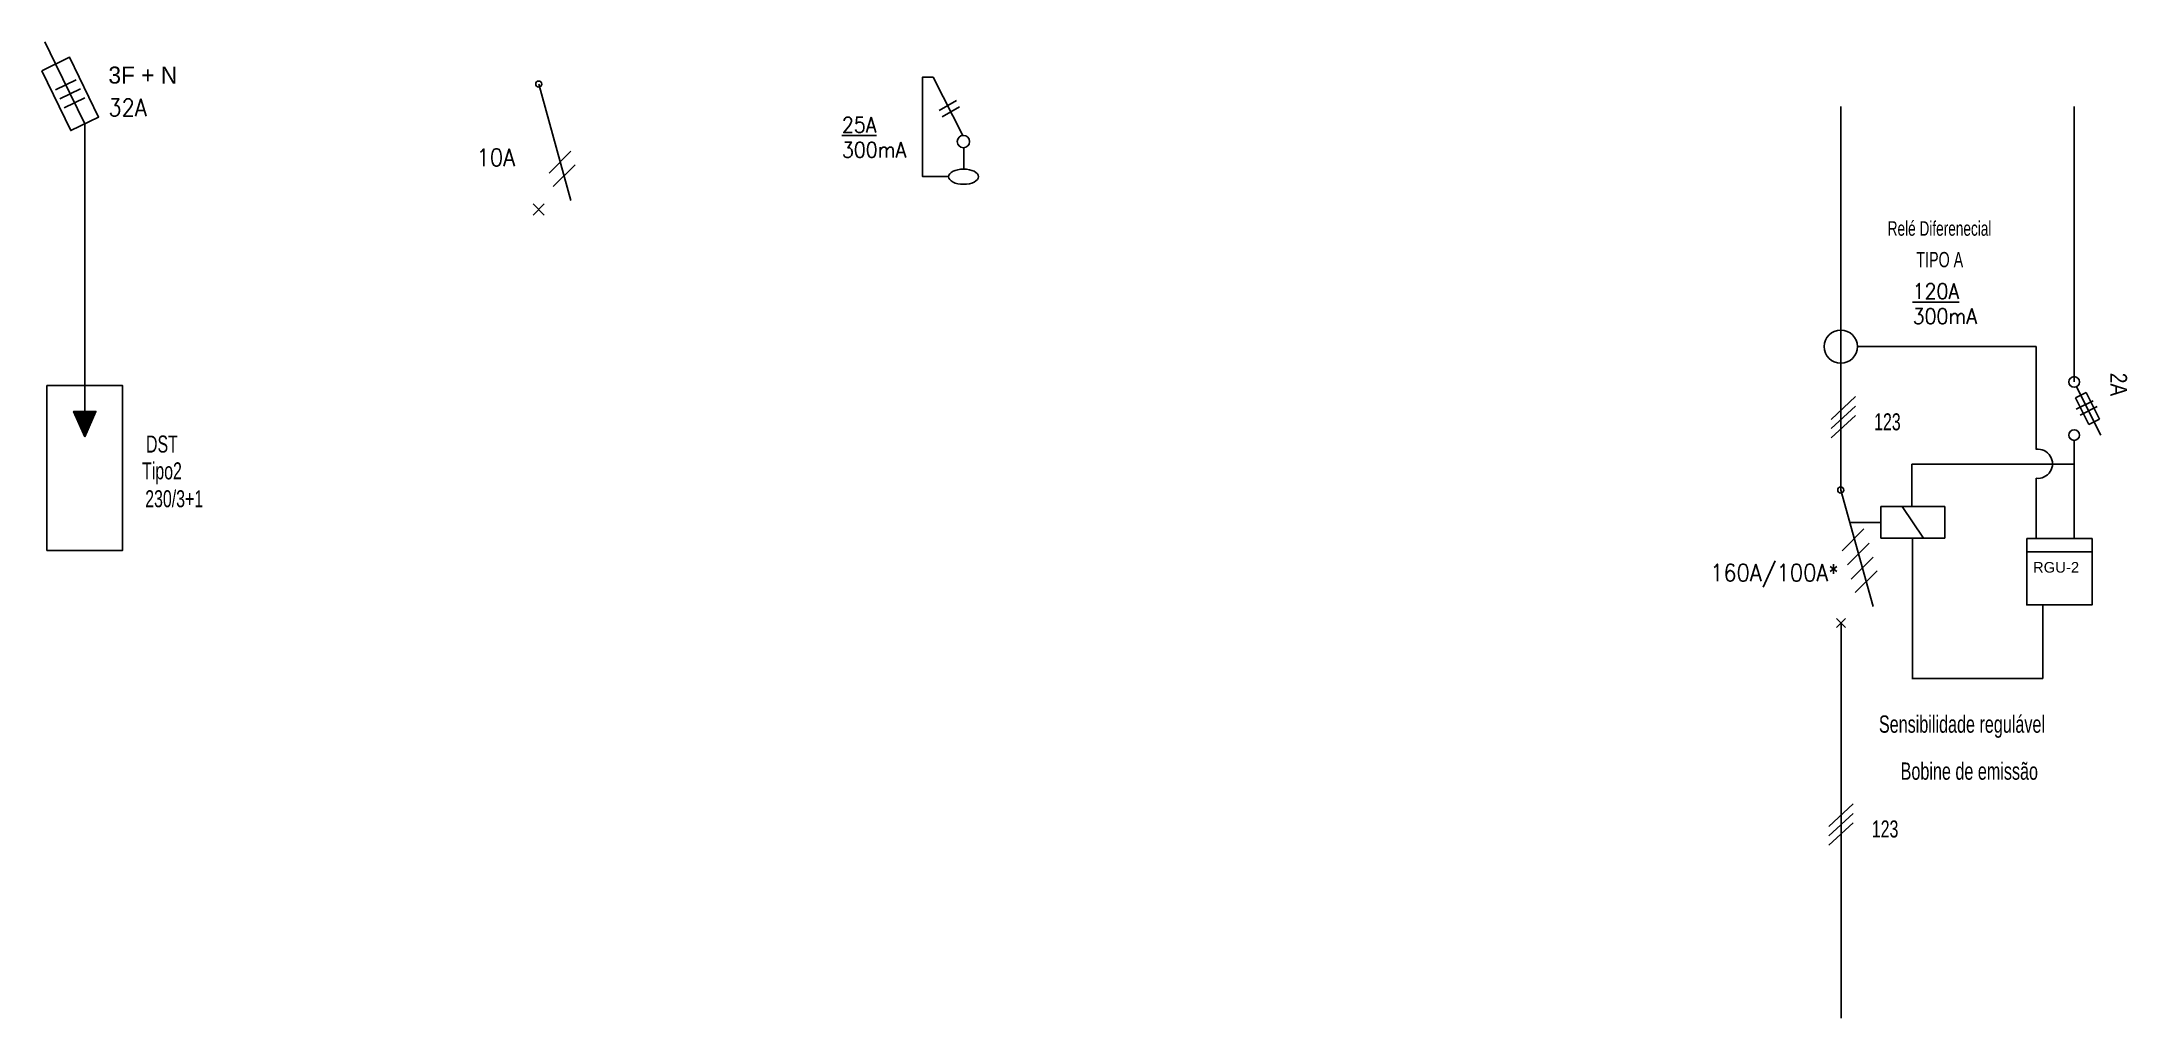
# Model space of a CAD drawing. Header units: millimetres. Extents: x 75320 to 3731865, y 19394 to 539720.
# Drawn here: x 3666040 to 3731865, y 20590 to 51398 of the extents above.
import ezdxf
from ezdxf.enums import TextEntityAlignment as Align

# ---------------------------------------------------------------- set-up
doc = ezdxf.new("R2010")
doc.units = ezdxf.units.MM
for name, color, linetype in [('326', 7, 'Continuous'), ('Z_entity', 7, 'Continuous'), ('Z_solid', 96, 'Continuous'), ('Z_text', 7, 'Continuous')]:
    doc.layers.add(name, color=color, linetype=linetype)
doc.styles.add('avant 1', font='')
doc.styles.add('QTNBCJ+TT111t00', font='', dxfattribs={"height": 0.2})
doc.styles.add('ROMANS', font='ROMANS.shx', dxfattribs={"width": 0.9, "height": 238.125})
doc.styles.get("Standard").update_dxf_attribs({"font": 'bahnschrift.ttf'})
doc.styles.get('avant 1').set_extended_font_data('ITC Avant Garde Gothic')
doc.styles.get('QTNBCJ+TT111t00').set_extended_font_data('T T 1 1 1t 0 0')

msp = doc.modelspace()

# ---------------------------------------------------------------- hatches: boundary and pattern name
at = {"layer": 'Z_solid'}
msp.add_hatch(color=0, dxfattribs=at).paths.add_polyline_path([(3667404, 38937), (3667750, 39736), (3667044, 39736)])

# ---------------------------------------------------------------- linework, layer by layer
for p, q in [((3666477, 50698), (3666137, 51398)), ((3666477, 50698), (3667397, 48809)), ((3666475, 49875), (3667127, 50193)), ((3666611, 49595), (3667263, 49912)), ((3666748, 49314), (3667400, 49632)), ((3694363, 49225), (3694910, 49540)), ((3667397, 48809), (3667397, 40548)), ((3694463, 49024), (3695010, 49339)), ((3730189, 40664), (3730189, 49357)), ((3695139, 48051), (3695139, 47381)), ((3723345, 41778), (3728990, 41778)), ((3728990, 38538), (3728990, 41778)), ((3730189, 38820), (3730189, 35728)), ((3725064, 38073), (3730189, 38073)), ((3728990, 35728), (3728990, 37625)), ((3723104, 36234), (3724091, 36234)), ((3724091, 36737), (3724091, 35731)), ((3726103, 36737), (3724091, 36737)), ((3725433, 35731), (3724762, 36737)), ((3726103, 35731), (3726103, 36737)), ((3724091, 35731), (3726103, 35731)), ((3725084, 35731), (3725084, 31316)), ((3729198, 33632), (3729198, 31311)), ((3729198, 31311), (3725064, 31311))]:
    msp.add_line(p, q)
at = {"color": 0, "linetype": 'ByBlock'}
for p, q in [((3681725, 50061), (3682745, 46388)), ((3722821, 37253), (3722821, 49357)), ((3682744, 47941), (3682054, 47251)), ((3682873, 47517), (3682183, 46828)), ((3681902, 45930), (3681552, 46281)), ((3681552, 45930), (3681902, 46281)), ((3730231, 40161), (3730566, 40329)), ((3730231, 40161), (3730650, 39323)), ((3730264, 40514), (3731027, 38988)), ((3730566, 40329), (3730985, 39491)), ((3730252, 39803), (3730788, 40071)), ((3730377, 39617), (3730914, 39885)), ((3730650, 39323), (3730985, 39491)), ((3722821, 37253), (3723841, 33581)), ((3723553, 36030), (3722864, 35340)), ((3723723, 35581), (3723034, 34891)), ((3723839, 35133), (3723149, 34444)), ((3723968, 34710), (3723279, 34020)), ((3722975, 32914), (3722685, 33203)), ((3722685, 32914), (3722975, 33203)), ((3722830, 20590), (3722830, 33059))]:
    msp.add_line(p, q, dxfattribs=at)
at = {"linetype": 'ByBlock', "ltscale": 2}
for p, q in [((3725064, 38073), (3725064, 36737)), ((3728689, 35309), (3728689, 35728)), ((3730754, 35728), (3728689, 35728)), ((3730754, 35309), (3730754, 35728))]:
    msp.add_line(p, q, dxfattribs=at)
for points in [[(3666040, 50484), (3666915, 50912), (3667835, 49022), (3666959, 48595)], [(3666202, 40548), (3668592, 40548), (3668592, 35350), (3666202, 35350)]]:
    msp.add_lwpolyline(points, close=True)
msp.add_lwpolyline([(3694664, 47142), (3693843, 47142), (3693843, 50281), (3694174, 50281), (3695111, 48440)])
msp.add_lwpolyline([(3728689, 35309), (3730754, 35309), (3730754, 33632), (3728689, 33632)], close=True, dxfattribs=at)
at = {"color": 0, "linetype": 'ByBlock'}
for centre, radius in [((3681727, 50061), 96.6), ((3730189, 40664), 168), ((3730189, 38988), 168), ((3722823, 37253), 96.6)]:
    msp.add_circle(centre, radius, dxfattribs=at)
for centre, radius in [((3695130, 48246), 195), ((3722821, 41778), 524)]:
    msp.add_circle(centre, radius)
msp.add_arc((3729045, 38082), 460, 263.11682, 96.88318)
msp.add_ellipse((3695136, 47140), major_axis=(471, 0), ratio=0.510093)
at = {"layer": 'Z_entity', "color": 0}
for points in [[(3667397, 40548), (3667397, 39736)], [(3722517, 39485), (3723289, 40204)], [(3722517, 39192), (3723289, 39898)], [(3722517, 38899), (3723289, 39605)], [(3722444, 26640), (3723216, 27359)], [(3722444, 26347), (3723216, 27053)], [(3722444, 26054), (3723216, 26760)]]:
    msp.add_lwpolyline(points, dxfattribs=at)
at = {"layer": 'Z_entity', "color": 7}
msp.add_lwpolyline([(3667404, 38937), (3667750, 39736), (3667044, 39736), (3667404, 38937)], dxfattribs=at)

# ---------------------------------------------------------------- texts
at = {"insert": (3668145, 50614), "char_height": 536.3, "width": 2285.07, "attachment_point": 1}
msp.add_mtext('3F + N', dxfattribs=at)
at = {"color": 0, "linetype": 'ByBlock', "insert": (3731857, 40954), "char_height": 527.28, "width": 3574.44, "attachment_point": 1, "rotation": 270}
msp.add_mtext('{\\fSwis721 Cn BT|b0|i0|c0|p34;2A}', dxfattribs=at)
at = {"linetype": 'ByBlock', "ltscale": 2, "insert": (3729616, 34814), "char_height": 335.32, "attachment_point": 5, "style": 'avant 1'}
msp.add_mtext_dynamic_manual_height_columns('{\\fArial|b0|i0|c0|p34;RGU-2}', width=1.41, gutter_width=26, heights=[0.655], dxfattribs=at)
at = {"layer": '326', "linetype": 'Continuous', "style": 'ROMANS', "width": 0.9}
for s, p in [('32A', (3668751, 49051)), ('10A', (3680374, 47475)), ('160A/100A*', (3720730, 34376))]:
    msp.add_text(s, height=543.5, dxfattribs=at).set_placement(p, align=Align.CENTER)
for s, p in [('%%U25A', (3691296, 48533)), ('300mA', (3691296, 47743)), ('%%U120A', (3725090, 43284)), ('300mA', (3725090, 42494))]:
    msp.add_text(s, height=487.9, dxfattribs=at).set_placement(p)
at = {"layer": 'Z_text', "color": 0, "style": 'QTNBCJ+TT111t00', "width": 0.7}
for s, height, p in [('Relé Diferenecial ', 459.2, (3724303, 45277)), ('TIPO A', 480.5, (3725210, 44284)), ('123', 536.3, (3723875, 39139)), ('DST', 536.3, (3669332, 38437)), ('Tipo2', 536.3, (3669208, 37592)), ('230/3+1', 536.3, (3669307, 36712)), ('Sensibilidade regulável', 544.48, (3724026, 29598)), ('Bobine de emissão', 544.48, (3724711, 28115)), ('123', 536.3, (3723802, 26294))]:
    msp.add_text(s, height=height, rotation=0.00055, dxfattribs=at).set_placement(p)

doc.saveas('drawing.dxf')
